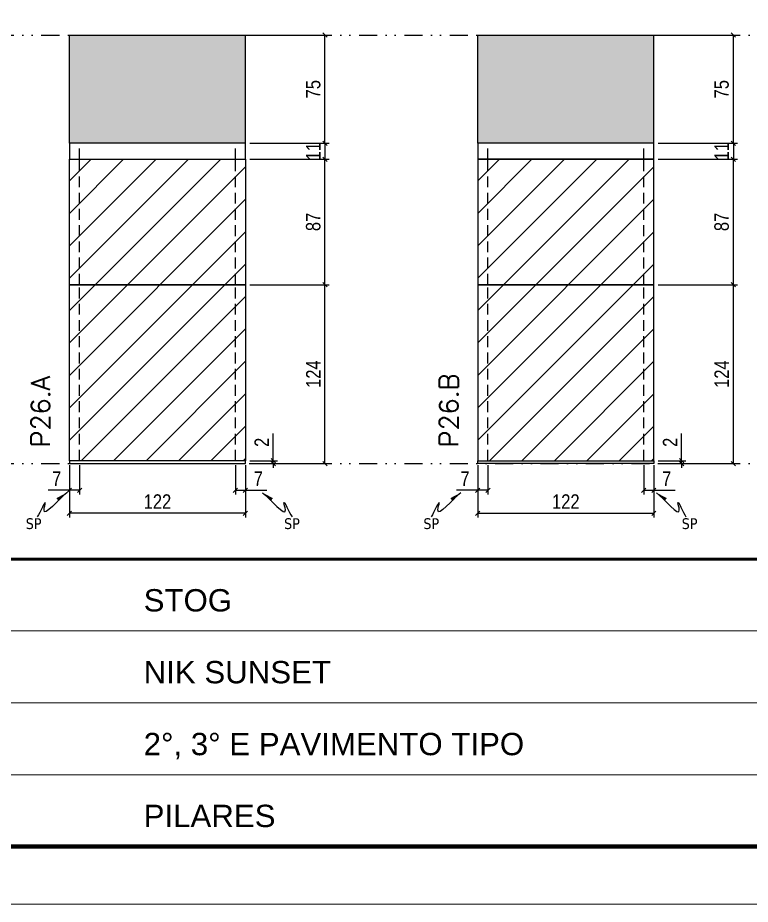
# Model space of a CAD drawing. Extents: x 808 to 7089, y -98 to 17032.
# Drawn here: x 4617 to 5124, y 7942 to 8557 of the extents above; entities that cross this region are included whole.
import ezdxf

# ---------------------------------------------------------------- set-up
doc = ezdxf.new("R2010")
doc.units = 0
for name, pattern in [('CONTINUO', [0]), ('DASHED', [0.75, 0.5, -0.25]), ('DIVIDE2', [0.625, 0.25, -0.125, 0, -0.125, 0, -0.125]), ('HIDDEN', [0.375, 0.25, -0.125])]:
    doc.linetypes.add(name, pattern=pattern)
for name, color, linetype in [('COTA', 241, 'Continuous'), ('Nível', 160, 'Continuous'), ('Painéis', 200, 'Continuous'), ('Sarrafo de Pressão', 42, 'HIDDEN'), ('texto', 7, 'Continuous')]:
    doc.layers.add(name, color=color, linetype=linetype)
for name, color, linetype, lineweight in [('Folhas', 255, 'Continuous', 9), ('REAPROVEITAMENTO', 251, 'Continuous', 9), ('SARRAFO DE PRESSAO', 251, 'DASHED', 9), ('Texto Seção', 7, 'Continuous', 15)]:
    doc.layers.add(name, color=color, linetype=linetype, lineweight=lineweight)
doc.styles.add('ARIAL', font='arial.ttf')
doc.styles.add('COTA TECNICA', font='techl___.ttf', dxfattribs={"height": 10})
doc.styles.add('COTA TECNICA-50', font='techl___.ttf', dxfattribs={"height": 10})
doc.styles.add('REGUA-120', font='ROMANS.shx', dxfattribs={"height": 15})
doc.styles.get("Standard").update_dxf_attribs({"font": 'arial.ttf'})
doc.dimstyles.new('COTA PAINEL-50', dxfattribs={"dimtxt": 10, "dimasz": 3, "dimexe": 3, "dimexo": 3, "dimgap": 3, "dimtad": 1, "dimdec": 1, "dimzin": 12, "dimdsep": 46, "dimtxsty": 'COTA TECNICA-50', "dimblk1": 'OBLIQUE', "dimblk2": 'OBLIQUE', "dimsah": 1, "dimcen": 0.9, "dimclrd": 4, "dimclre": 4, "dimclrt": 240, "dimadec": 1, "dimazin": 3, "dimtfac": 1, "dimtdec": 1, "dimtmove": 0, "dimatfit": 3, "dimfxl": 1, "dimtolj": 1, "dimtzin": 12, "dimarcsym": 0})
doc.dimstyles.new('PAINEL', dxfattribs={"dimtxt": 10, "dimasz": 3, "dimexe": 3, "dimexo": 3, "dimgap": 3, "dimtad": 1, "dimdec": 1, "dimzin": 12, "dimdsep": 46, "dimtxsty": 'COTA TECNICA', "dimblk1": 'OBLIQUE', "dimblk2": 'OBLIQUE', "dimsah": 1, "dimcen": 0.9, "dimclrd": 4, "dimclre": 4, "dimclrt": 240, "dimadec": 1, "dimazin": 3, "dimtfac": 1, "dimtdec": 1, "dimtmove": 0, "dimatfit": 3, "dimfxl": 1, "dimtolj": 1, "dimtzin": 12, "dimarcsym": 0})
doc.dimstyles.get("Standard").update_dxf_attribs({"dimtxt": 0.18, "dimasz": 0.18, "dimexe": 0.18, "dimexo": 0.0625, "dimgap": 0.09, "dimtad": 0, "dimtih": 1, "dimtoh": 1, "dimdec": 4, "dimzin": 0, "dimdsep": 46, "dimtxsty": 'Standard', "dimcen": 0.09, "dimadec": 0, "dimazin": 0, "dimtfac": 1, "dimtdec": 4, "dimtofl": 0, "dimtmove": 0, "dimatfit": 3, "dimfxl": 1, "dimtolj": 1, "dimtzin": 0, "dimarcsym": 0})

# ---------------------------------------------------------------- blocks, each defined once
blk = doc.blocks.new('9999999999')
at = {"color": 30, "linetype": 'CONTINUO'}
for p, q in [((98564.56, 34379.64), (99583.98, 34379.64)), ((98564.56, 34329.83), (99487.98, 34329.83)), ((98564.56, 34280.02), (99487.98, 34280.02))]:
    blk.add_line(p, q, dxfattribs=at)
at = {"color": 30, "linetype": 'CONTINUO', "const_width": 2}
blk.add_lwpolyline([(99583.98, 34230.21), (99583.98, 34414.45, 0.414214), (99568.98, 34429.45), (98228.98, 34429.45, 0.414214), (98213.98, 34414.45), (98213.98, 34245.21, 0.414214), (98228.98, 34230.21), (99583.98, 34230.21)], format="xyb", dxfattribs=at)
at = {"layer": 'Folhas'}
blk.add_lwpolyline([(98138.98, 34190.21), (99623.98, 34190.21), (99623.98, 35240.21), (98138.98, 35240.21)], close=True, dxfattribs=at)
at = {"layer": 'Folhas', "color": 30, "const_width": 3}
blk.add_lwpolyline([(98213.98, 34230.21), (99583.98, 34230.21), (99583.98, 35200.21), (98213.98, 35200.21)], close=True, dxfattribs=at)
at = {"color": 7, "linetype": 'Continuous', "ltscale": 5, "style": 'ARIAL'}
for s, height, p in [('STOG', 15.483, (98837.68, 34393.13)), ('NIK SUNSET', 15.483, (98837.68, 34343.32)), ('2°, 3° E PAVIMENTO TIPO', 15.4829, (98837.68, 34293.51)), ('PILARES', 15.483, (98837.68, 34243.7))]:
    blk.add_text(s, height=height, dxfattribs=at).set_placement(p)
blk = doc.blocks.new('_Oblique')
at = {"color": 0, "linetype": 'ByBlock', "lineweight": -2}
blk.add_line((-0.5, -0.5), (0.5, 0.5), dxfattribs=at)
blk = doc.blocks.new('*D879')
at = {"layer": 'COTA', "color": 4, "lineweight": -2, "transparency": 16777216}
for p, q in [((4652.43, 8246.86), (4652.43, 8210.5)), ((4774.43, 8246.86), (4774.43, 8210.5)), ((4774.43, 8213.5), (4652.43, 8213.5))]:
    blk.add_line(p, q, dxfattribs=at)
at = {"layer": 'Defpoints', "color": 0, "transparency": 16777216}
for p in [(4652.43, 8249.86), (4774.43, 8249.86), (4652.43, 8213.5)]:
    blk.add_point(p, dxfattribs=at)
at = {"layer": 'COTA', "color": 4, "lineweight": -2, "transparency": 16777216, "xscale": 3, "yscale": 3, "zscale": 3, "rotation": 180}
blk.add_blockref('_Oblique', (4652.43, 8213.5), dxfattribs=at)
at = {"layer": 'COTA', "color": 4, "lineweight": -2, "transparency": 16777216, "xscale": 3, "yscale": 3, "zscale": 3}
blk.add_blockref('_Oblique', (4774.43, 8213.5), dxfattribs=at)
at = {"layer": 'COTA', "color": 240, "transparency": 16777216, "insert": (4713.43, 8221.56), "char_height": 10, "attachment_point": 5, "style": 'COTA TECNICA'}
blk.add_mtext('\\A1;122', dxfattribs=at)
blk = doc.blocks.new('*D880')
at = {"layer": 'COTA', "color": 4, "lineweight": -2, "transparency": 16777216}
for p, q in [((4767.43, 8246.86), (4767.43, 8226.35)), ((4774.43, 8244.86), (4774.43, 8226.35)), ((4767.43, 8229.35), (4774.43, 8229.35)), ((4774.43, 8229.35), (4789.16, 8229.35))]:
    blk.add_line(p, q, dxfattribs=at)
at = {"layer": 'Defpoints', "color": 0, "transparency": 16777216}
for p in [(4767.43, 8249.86), (4774.43, 8247.86), (4774.43, 8229.35)]:
    blk.add_point(p, dxfattribs=at)
at = {"layer": 'COTA', "color": 4, "lineweight": -2, "transparency": 16777216, "xscale": 3, "yscale": 3, "zscale": 3, "rotation": 180}
blk.add_blockref('_Oblique', (4767.43, 8229.35), dxfattribs=at)
at = {"layer": 'COTA', "color": 4, "lineweight": -2, "transparency": 16777216, "xscale": 3, "yscale": 3, "zscale": 3}
blk.add_blockref('_Oblique', (4774.43, 8229.35), dxfattribs=at)
at = {"layer": 'COTA', "color": 240, "transparency": 16777216, "insert": (4783.3, 8237.43), "char_height": 10, "attachment_point": 5, "style": 'COTA TECNICA-50'}
blk.add_mtext('\\A1;7', dxfattribs=at)
blk = doc.blocks.new('*D881')
at = {"layer": 'COTA', "color": 4, "lineweight": -2, "transparency": 16777216}
for p, q in [((4659.43, 8246.86), (4659.43, 8226.35)), ((4652.43, 8244.86), (4652.43, 8226.35)), ((4652.43, 8229.35), (4637.7, 8229.35)), ((4659.43, 8229.35), (4652.43, 8229.35))]:
    blk.add_line(p, q, dxfattribs=at)
at = {"layer": 'Defpoints', "color": 0, "transparency": 16777216}
for p in [(4652.43, 8247.86), (4659.43, 8249.86), (4652.43, 8229.35)]:
    blk.add_point(p, dxfattribs=at)
at = {"layer": 'COTA', "color": 4, "lineweight": -2, "transparency": 16777216, "xscale": 3, "yscale": 3, "zscale": 3, "rotation": 180}
blk.add_blockref('_Oblique', (4652.43, 8229.35), dxfattribs=at)
at = {"layer": 'COTA', "color": 4, "lineweight": -2, "transparency": 16777216, "xscale": 3, "yscale": 3, "zscale": 3}
blk.add_blockref('_Oblique', (4659.43, 8229.35), dxfattribs=at)
at = {"layer": 'COTA', "color": 240, "transparency": 16777216, "insert": (4643.57, 8237.43), "char_height": 10, "attachment_point": 5, "style": 'COTA TECNICA-50'}
blk.add_mtext('\\A1;7', dxfattribs=at)
blk = doc.blocks.new('*D882')
at = {"layer": 'COTA', "color": 4, "linetype": 'ByBlock', "lineweight": -2, "transparency": 16777216}
for p, q in [((4777.43, 8371.86), (4832.51, 8371.86)), ((4829.51, 8247.86), (4829.51, 8371.86)), ((4777.43, 8247.86), (4832.51, 8247.86))]:
    blk.add_line(p, q, dxfattribs=at)
at = {"layer": 'Defpoints', "color": 0, "linetype": 'ByBlock', "transparency": 16777216}
for p in [(4774.43, 8371.86), (4829.51, 8371.86), (4774.43, 8247.86)]:
    blk.add_point(p, dxfattribs=at)
at = {"layer": 'COTA', "color": 4, "linetype": 'ByBlock', "lineweight": -2, "transparency": 16777216, "xscale": 3, "yscale": 3, "zscale": 3}
for p, rotation in [((4829.51, 8371.86), 90), ((4829.51, 8247.86), 270)]:
    blk.add_blockref('_Oblique', p, dxfattribs=dict(at, rotation=rotation))
at = {"layer": 'COTA', "color": 240, "linetype": 'ByBlock', "transparency": 16777216, "insert": (4821.44, 8309.86), "char_height": 10, "attachment_point": 5, "rotation": 90, "style": 'COTA TECNICA'}
blk.add_mtext('\\A1;124', dxfattribs=at)
blk = doc.blocks.new('*D883')
at = {"layer": 'COTA', "color": 4, "lineweight": -2, "transparency": 16777216}
for p, q in [((4793.69, 8249.86), (4793.69, 8268.67)), ((4777.43, 8249.86), (4796.69, 8249.86)), ((4777.43, 8247.86), (4796.69, 8247.86)), ((4793.69, 8247.86), (4793.69, 8249.86)), ((4793.69, 8247.86), (4793.69, 8244.86))]:
    blk.add_line(p, q, dxfattribs=at)
at = {"layer": 'Defpoints', "color": 0, "transparency": 16777216}
for p in [(4774.43, 8249.86), (4774.43, 8247.86), (4793.69, 8247.86)]:
    blk.add_point(p, dxfattribs=at)
at = {"layer": 'COTA', "color": 4, "lineweight": -2, "transparency": 16777216, "xscale": 3, "yscale": 3, "zscale": 3}
for p, rotation in [((4793.69, 8249.86), 270), ((4793.69, 8247.86), 90)]:
    blk.add_blockref('_Oblique', p, dxfattribs=dict(at, rotation=rotation))
at = {"layer": 'COTA', "color": 240, "transparency": 16777216, "insert": (4785.69, 8262.61), "char_height": 10, "attachment_point": 5, "rotation": 90, "style": 'COTA TECNICA-50'}
blk.add_mtext('\\A1;2', dxfattribs=at)
blk = doc.blocks.new('*D884')
at = {"layer": 'COTA', "color": 4, "linetype": 'ByBlock', "lineweight": -2, "transparency": 16777216}
for p, q in [((4777.43, 8371.86), (4832.51, 8371.86)), ((4829.51, 8247.86), (4829.51, 8371.86)), ((4777.43, 8247.86), (4832.51, 8247.86))]:
    blk.add_line(p, q, dxfattribs=at)
at = {"layer": 'Defpoints', "color": 0, "linetype": 'ByBlock', "transparency": 16777216}
for p in [(4774.43, 8371.86), (4829.51, 8371.86), (4774.43, 8247.86)]:
    blk.add_point(p, dxfattribs=at)
at = {"layer": 'COTA', "color": 4, "linetype": 'ByBlock', "lineweight": -2, "transparency": 16777216, "xscale": 3, "yscale": 3, "zscale": 3}
for p, rotation in [((4829.51, 8371.86), 90), ((4829.51, 8247.86), 270)]:
    blk.add_blockref('_Oblique', p, dxfattribs=dict(at, rotation=rotation))
at = {"layer": 'COTA', "color": 240, "linetype": 'ByBlock', "transparency": 16777216, "insert": (4821.44, 8309.86), "char_height": 10, "attachment_point": 5, "rotation": 90, "style": 'COTA TECNICA'}
blk.add_mtext('\\A1;124', dxfattribs=at)
blk = doc.blocks.new('*D885')
at = {"layer": 'COTA', "color": 4, "lineweight": -2, "transparency": 16777216}
for p, q in [((4777.43, 8458.86), (4832.51, 8458.86)), ((4829.51, 8371.86), (4829.51, 8458.86)), ((4777.43, 8371.86), (4832.51, 8371.86))]:
    blk.add_line(p, q, dxfattribs=at)
at = {"layer": 'Defpoints', "color": 0, "transparency": 16777216}
for p in [(4774.43, 8458.86), (4829.51, 8458.86), (4774.43, 8371.86)]:
    blk.add_point(p, dxfattribs=at)
at = {"layer": 'COTA', "color": 4, "lineweight": -2, "transparency": 16777216, "xscale": 3, "yscale": 3, "zscale": 3}
for p, rotation in [((4829.51, 8458.86), 90), ((4829.51, 8371.86), 270)]:
    blk.add_blockref('_Oblique', p, dxfattribs=dict(at, rotation=rotation))
at = {"layer": 'COTA', "color": 240, "transparency": 16777216, "insert": (4821.42, 8415.36), "char_height": 10, "attachment_point": 5, "rotation": 90, "style": 'COTA TECNICA-50'}
blk.add_mtext('\\A1;87', dxfattribs=at)
blk = doc.blocks.new('*D886')
at = {"layer": 'COTA', "color": 4, "lineweight": -2, "transparency": 16777216}
for p, q in [((4743.43, 8544.86), (4832.51, 8544.86)), ((4829.51, 8469.86), (4829.51, 8544.86)), ((4777.43, 8469.86), (4832.51, 8469.86))]:
    blk.add_line(p, q, dxfattribs=at)
at = {"layer": 'Defpoints', "color": 0, "transparency": 16777216}
for p in [(4740.43, 8544.86), (4829.51, 8544.86), (4774.43, 8469.86)]:
    blk.add_point(p, dxfattribs=at)
at = {"layer": 'COTA', "color": 4, "lineweight": -2, "transparency": 16777216, "xscale": 3, "yscale": 3, "zscale": 3}
for p, rotation in [((4829.51, 8544.86), 90), ((4829.51, 8469.86), 270)]:
    blk.add_blockref('_Oblique', p, dxfattribs=dict(at, rotation=rotation))
at = {"layer": 'COTA', "color": 240, "transparency": 16777216, "insert": (4821.4, 8507.36), "char_height": 10, "attachment_point": 5, "rotation": 90, "style": 'COTA TECNICA-50'}
blk.add_mtext('\\A1;75', dxfattribs=at)
blk = doc.blocks.new('*D887')
at = {"layer": 'COTA', "color": 4, "lineweight": -2, "transparency": 16777216}
for p, q in [((4777.43, 8469.86), (4832.51, 8469.86)), ((4829.51, 8469.86), (4829.51, 8458.86)), ((4777.43, 8458.86), (4832.51, 8458.86))]:
    blk.add_line(p, q, dxfattribs=at)
at = {"layer": 'Defpoints', "color": 0, "transparency": 16777216}
for p in [(4774.43, 8469.86), (4774.43, 8458.86), (4829.51, 8458.86)]:
    blk.add_point(p, dxfattribs=at)
at = {"layer": 'COTA', "color": 4, "lineweight": -2, "transparency": 16777216, "xscale": 3, "yscale": 3, "zscale": 3}
for p, rotation in [((4829.51, 8469.86), 90), ((4829.51, 8458.86), 270)]:
    blk.add_blockref('_Oblique', p, dxfattribs=dict(at, rotation=rotation))
at = {"layer": 'COTA', "color": 240, "transparency": 16777216, "insert": (4821.46, 8464.36), "char_height": 10, "attachment_point": 5, "rotation": 90, "style": 'COTA TECNICA-50'}
blk.add_mtext('\\A1;11', dxfattribs=at)
blk = doc.blocks.new('*D888')
at = {"layer": 'COTA', "color": 4, "lineweight": -2, "transparency": 16777216}
for p, q in [((4935.39, 8246.86), (4935.39, 8210.5)), ((5057.39, 8246.86), (5057.39, 8210.5)), ((4935.39, 8213.5), (5057.39, 8213.5))]:
    blk.add_line(p, q, dxfattribs=at)
at = {"layer": 'Defpoints', "color": 0, "transparency": 16777216}
for p in [(4935.39, 8249.86), (5057.39, 8249.86), (5057.39, 8213.5)]:
    blk.add_point(p, dxfattribs=at)
at = {"layer": 'COTA', "color": 4, "lineweight": -2, "transparency": 16777216, "xscale": 3, "yscale": 3, "zscale": 3, "rotation": 180}
blk.add_blockref('_Oblique', (4935.39, 8213.5), dxfattribs=at)
at = {"layer": 'COTA', "color": 4, "lineweight": -2, "transparency": 16777216, "xscale": 3, "yscale": 3, "zscale": 3}
blk.add_blockref('_Oblique', (5057.39, 8213.5), dxfattribs=at)
at = {"layer": 'COTA', "color": 240, "transparency": 16777216, "insert": (4996.39, 8221.56), "char_height": 10, "attachment_point": 5, "style": 'COTA TECNICA'}
blk.add_mtext('\\A1;122', dxfattribs=at)
blk = doc.blocks.new('*D889')
at = {"layer": 'COTA', "color": 4, "lineweight": -2, "transparency": 16777216}
for p, q in [((4942.39, 8246.86), (4942.39, 8226.35)), ((4935.39, 8244.86), (4935.39, 8226.35)), ((4935.39, 8229.35), (4920.66, 8229.35)), ((4942.39, 8229.35), (4935.39, 8229.35))]:
    blk.add_line(p, q, dxfattribs=at)
at = {"layer": 'Defpoints', "color": 0, "transparency": 16777216}
for p in [(4935.39, 8247.86), (4942.39, 8249.86), (4935.39, 8229.35)]:
    blk.add_point(p, dxfattribs=at)
at = {"layer": 'COTA', "color": 4, "lineweight": -2, "transparency": 16777216, "xscale": 3, "yscale": 3, "zscale": 3, "rotation": 180}
blk.add_blockref('_Oblique', (4935.39, 8229.35), dxfattribs=at)
at = {"layer": 'COTA', "color": 4, "lineweight": -2, "transparency": 16777216, "xscale": 3, "yscale": 3, "zscale": 3}
blk.add_blockref('_Oblique', (4942.39, 8229.35), dxfattribs=at)
at = {"layer": 'COTA', "color": 240, "transparency": 16777216, "insert": (4926.53, 8237.43), "char_height": 10, "attachment_point": 5, "style": 'COTA TECNICA-50'}
blk.add_mtext('\\A1;7', dxfattribs=at)
blk = doc.blocks.new('*D890')
at = {"layer": 'COTA', "color": 4, "lineweight": -2, "transparency": 16777216}
for p, q in [((5050.39, 8246.86), (5050.39, 8226.35)), ((5057.39, 8244.86), (5057.39, 8226.35)), ((5050.39, 8229.35), (5057.39, 8229.35)), ((5057.39, 8229.35), (5072.13, 8229.35))]:
    blk.add_line(p, q, dxfattribs=at)
at = {"layer": 'Defpoints', "color": 0, "transparency": 16777216}
for p in [(5050.39, 8249.86), (5057.39, 8247.86), (5057.39, 8229.35)]:
    blk.add_point(p, dxfattribs=at)
at = {"layer": 'COTA', "color": 4, "lineweight": -2, "transparency": 16777216, "xscale": 3, "yscale": 3, "zscale": 3, "rotation": 180}
blk.add_blockref('_Oblique', (5050.39, 8229.35), dxfattribs=at)
at = {"layer": 'COTA', "color": 4, "lineweight": -2, "transparency": 16777216, "xscale": 3, "yscale": 3, "zscale": 3}
blk.add_blockref('_Oblique', (5057.39, 8229.35), dxfattribs=at)
at = {"layer": 'COTA', "color": 240, "transparency": 16777216, "insert": (5066.26, 8237.43), "char_height": 10, "attachment_point": 5, "style": 'COTA TECNICA-50'}
blk.add_mtext('\\A1;7', dxfattribs=at)
blk = doc.blocks.new('*D891')
at = {"layer": 'COTA', "color": 4, "linetype": 'ByBlock', "lineweight": -2, "transparency": 16777216}
for p, q in [((5060.39, 8371.86), (5115.48, 8371.86)), ((5112.48, 8247.86), (5112.48, 8371.86)), ((5060.39, 8247.86), (5115.48, 8247.86))]:
    blk.add_line(p, q, dxfattribs=at)
at = {"layer": 'Defpoints', "color": 0, "linetype": 'ByBlock', "transparency": 16777216}
for p in [(5057.39, 8371.86), (5112.48, 8371.86), (5057.39, 8247.86)]:
    blk.add_point(p, dxfattribs=at)
at = {"layer": 'COTA', "color": 4, "linetype": 'ByBlock', "lineweight": -2, "transparency": 16777216, "xscale": 3, "yscale": 3, "zscale": 3}
for p, rotation in [((5112.48, 8371.86), 90), ((5112.48, 8247.86), 270)]:
    blk.add_blockref('_Oblique', p, dxfattribs=dict(at, rotation=rotation))
at = {"layer": 'COTA', "color": 240, "linetype": 'ByBlock', "transparency": 16777216, "insert": (5104.4, 8309.86), "char_height": 10, "attachment_point": 5, "rotation": 90, "style": 'COTA TECNICA'}
blk.add_mtext('\\A1;124', dxfattribs=at)
blk = doc.blocks.new('*D892')
at = {"layer": 'COTA', "color": 4, "lineweight": -2, "transparency": 16777216}
for p, q in [((5076.65, 8249.86), (5076.65, 8268.67)), ((5060.39, 8249.86), (5079.65, 8249.86)), ((5060.39, 8247.86), (5079.65, 8247.86)), ((5076.65, 8247.86), (5076.65, 8249.86)), ((5076.65, 8247.86), (5076.65, 8244.86))]:
    blk.add_line(p, q, dxfattribs=at)
at = {"layer": 'Defpoints', "color": 0, "transparency": 16777216}
for p in [(5057.39, 8249.86), (5057.39, 8247.86), (5076.65, 8247.86)]:
    blk.add_point(p, dxfattribs=at)
at = {"layer": 'COTA', "color": 4, "lineweight": -2, "transparency": 16777216, "xscale": 3, "yscale": 3, "zscale": 3}
for p, rotation in [((5076.65, 8249.86), 270), ((5076.65, 8247.86), 90)]:
    blk.add_blockref('_Oblique', p, dxfattribs=dict(at, rotation=rotation))
at = {"layer": 'COTA', "color": 240, "transparency": 16777216, "insert": (5068.65, 8262.61), "char_height": 10, "attachment_point": 5, "rotation": 90, "style": 'COTA TECNICA-50'}
blk.add_mtext('\\A1;2', dxfattribs=at)
blk = doc.blocks.new('*D893')
at = {"layer": 'COTA', "color": 4, "linetype": 'ByBlock', "lineweight": -2, "transparency": 16777216}
for p, q in [((5060.39, 8371.86), (5115.48, 8371.86)), ((5112.48, 8247.86), (5112.48, 8371.86)), ((5060.39, 8247.86), (5115.48, 8247.86))]:
    blk.add_line(p, q, dxfattribs=at)
at = {"layer": 'Defpoints', "color": 0, "linetype": 'ByBlock', "transparency": 16777216}
for p in [(5057.39, 8371.86), (5112.48, 8371.86), (5057.39, 8247.86)]:
    blk.add_point(p, dxfattribs=at)
at = {"layer": 'COTA', "color": 4, "linetype": 'ByBlock', "lineweight": -2, "transparency": 16777216, "xscale": 3, "yscale": 3, "zscale": 3}
for p, rotation in [((5112.48, 8371.86), 90), ((5112.48, 8247.86), 270)]:
    blk.add_blockref('_Oblique', p, dxfattribs=dict(at, rotation=rotation))
at = {"layer": 'COTA', "color": 240, "linetype": 'ByBlock', "transparency": 16777216, "insert": (5104.4, 8309.86), "char_height": 10, "attachment_point": 5, "rotation": 90, "style": 'COTA TECNICA'}
blk.add_mtext('\\A1;124', dxfattribs=at)
blk = doc.blocks.new('*D894')
at = {"layer": 'COTA', "color": 4, "lineweight": -2, "transparency": 16777216}
for p, q in [((5060.39, 8458.86), (5115.48, 8458.86)), ((5112.48, 8371.86), (5112.48, 8458.86)), ((5060.39, 8371.86), (5115.48, 8371.86))]:
    blk.add_line(p, q, dxfattribs=at)
at = {"layer": 'Defpoints', "color": 0, "transparency": 16777216}
for p in [(5057.39, 8458.86), (5112.48, 8458.86), (5057.39, 8371.86)]:
    blk.add_point(p, dxfattribs=at)
at = {"layer": 'COTA', "color": 4, "lineweight": -2, "transparency": 16777216, "xscale": 3, "yscale": 3, "zscale": 3}
for p, rotation in [((5112.48, 8458.86), 90), ((5112.48, 8371.86), 270)]:
    blk.add_blockref('_Oblique', p, dxfattribs=dict(at, rotation=rotation))
at = {"layer": 'COTA', "color": 240, "transparency": 16777216, "insert": (5104.38, 8415.36), "char_height": 10, "attachment_point": 5, "rotation": 90, "style": 'COTA TECNICA-50'}
blk.add_mtext('\\A1;87', dxfattribs=at)
blk = doc.blocks.new('*D897')
at = {"layer": 'COTA', "color": 4, "lineweight": -2, "transparency": 16777216}
for p, q in [((5026.39, 8544.86), (5115.48, 8544.86)), ((5112.48, 8469.86), (5112.48, 8544.86)), ((5060.39, 8469.86), (5115.48, 8469.86))]:
    blk.add_line(p, q, dxfattribs=at)
at = {"layer": 'Defpoints', "color": 0, "transparency": 16777216}
for p in [(5023.39, 8544.86), (5112.48, 8544.86), (5057.39, 8469.86)]:
    blk.add_point(p, dxfattribs=at)
at = {"layer": 'COTA', "color": 4, "lineweight": -2, "transparency": 16777216, "xscale": 3, "yscale": 3, "zscale": 3}
for p, rotation in [((5112.48, 8544.86), 90), ((5112.48, 8469.86), 270)]:
    blk.add_blockref('_Oblique', p, dxfattribs=dict(at, rotation=rotation))
at = {"layer": 'COTA', "color": 240, "transparency": 16777216, "insert": (5104.37, 8507.36), "char_height": 10, "attachment_point": 5, "rotation": 90, "style": 'COTA TECNICA-50'}
blk.add_mtext('\\A1;75', dxfattribs=at)
blk = doc.blocks.new('*D898')
at = {"layer": 'COTA', "color": 4, "lineweight": -2, "transparency": 16777216}
for p, q in [((5060.39, 8469.86), (5115.48, 8469.86)), ((5112.48, 8469.86), (5112.48, 8458.86)), ((5060.39, 8458.86), (5115.48, 8458.86))]:
    blk.add_line(p, q, dxfattribs=at)
at = {"layer": 'Defpoints', "color": 0, "transparency": 16777216}
for p in [(5057.39, 8469.86), (5057.39, 8458.86), (5112.48, 8458.86)]:
    blk.add_point(p, dxfattribs=at)
at = {"layer": 'COTA', "color": 4, "lineweight": -2, "transparency": 16777216, "xscale": 3, "yscale": 3, "zscale": 3}
for p, rotation in [((5112.48, 8469.86), 90), ((5112.48, 8458.86), 270)]:
    blk.add_blockref('_Oblique', p, dxfattribs=dict(at, rotation=rotation))
at = {"layer": 'COTA', "color": 240, "transparency": 16777216, "insert": (5104.42, 8464.36), "char_height": 10, "attachment_point": 5, "rotation": 90, "style": 'COTA TECNICA-50'}
blk.add_mtext('\\A1;11', dxfattribs=at)

msp = doc.modelspace()

# ---------------------------------------------------------------- hatches: boundary and pattern name
at = {"layer": 'COTA', "linetype": 'ByBlock'}
h = msp.add_hatch(dxfattribs=at)
h.set_pattern_fill('AR-CONC', color=256, scale=0.03)
h.set_pattern_definition([(50, (-3762.6558, 4421.873), (5.46554, -0.4781726), [0.5715, -6.2865]), (355, (-3762.656, 4421.873), (-1.0573026, 5.7317054), [0.4572, -5.0292175]), (100.451445, (-3762.2003, 4421.833), (4.4082374, 5.2535326), [0.4857003, -5.3427073]), (46.1842, (-3762.656, 4423.397), (8.132371, -1.26127), [0.85725, -9.42975]), (96.63556, (-3761.978, 4423.292), (7.122124, 7.422784), [0.728551, -8.014068]), (351.18415, (-3762.656, 4423.397), (7.122124, 7.422784), [0.685799, -7.543792]), (21, (-3761.8938, 4423.016), (4.5484317, -3.067956), [0.5715, -6.2865]), (326, (-3761.894, 4423.016), (1.854061, 5.525639), [0.4572, -5.0292]), (71.451445, (-3761.5147, 4422.76), (6.4024926, 2.457683), [0.4857003, -5.342698]), (37.5, (-3762.6558, 4421.8729), (0.0926581, 2.53665117), [0, -4.96824, 0, -5.1054, 0, -5.04825]), (7.5, (-3762.6558, 4421.873), (2.0045899, 3.00541724), [0, -2.91084, 0, -4.85394, 0, -1.92405]), (327.5, (-3764.355, 4421.8729), (4.06771786, -0.1718623), [0, -1.905, 0, -5.9436, 0, -7.8867]), (317.5, (-3765.117, 4421.873), (4.4438754, 0.7627947), [0, -2.4765, 0, -3.94716, 0, -5.6007])])
h.paths.add_polyline_path([(4652.43, 8469.86), (4774.43, 8469.86), (4774.43, 8544.86), (4652.43, 8544.86)])
h = msp.add_hatch(dxfattribs=at)
h.set_pattern_fill('AR-CONC', color=256, scale=0.03)
h.set_pattern_definition([(50, (-3479.6926, 4421.873), (5.46554, -0.4781726), [0.5715, -6.2865]), (355, (-3479.6926, 4421.873), (-1.0573026, 5.7317054), [0.4572, -5.0292175]), (100.451445, (-3479.237, 4421.833), (4.4082374, 5.2535326), [0.4857003, -5.3427073]), (46.1842, (-3479.6926, 4423.397), (8.132371, -1.26127), [0.85725, -9.42975]), (96.63556, (-3479.015, 4423.292), (7.122124, 7.422784), [0.728551, -8.014068]), (351.18415, (-3479.6926, 4423.397), (7.122124, 7.422784), [0.685799, -7.543792]), (21, (-3478.9306, 4423.016), (4.5484317, -3.067956), [0.5715, -6.2865]), (326, (-3478.9306, 4423.016), (1.854061, 5.525639), [0.4572, -5.0292]), (71.451445, (-3478.5515, 4422.76), (6.4024926, 2.457683), [0.4857003, -5.342698]), (37.5, (-3479.6926, 4421.8729), (0.0926581, 2.53665117), [0, -4.96824, 0, -5.1054, 0, -5.04825]), (7.5, (-3479.6926, 4421.873), (2.0045899, 3.00541724), [0, -2.91084, 0, -4.85394, 0, -1.92405]), (327.5, (-3481.3918, 4421.8729), (4.06771786, -0.1718623), [0, -1.905, 0, -5.9436, 0, -7.8867]), (317.5, (-3482.1538, 4421.873), (4.4438754, 0.7627947), [0, -2.4765, 0, -3.94716, 0, -5.6007])])
h.paths.add_polyline_path([(4935.39, 8469.86), (5057.39, 8469.86), (5057.39, 8544.86), (4935.39, 8544.86)])
at = {"layer": 'REAPROVEITAMENTO', "linetype": 'ByBlock'}
h = msp.add_hatch(dxfattribs=at)
h.set_pattern_fill('ANSI31', color=256, scale=5, style=2)
h.set_pattern_definition([(45, (1066.257, -777.538), (-11.22532, 11.22532), [])])
h.paths.add_polyline_path([(4774.43, 8458.86), (4652.43, 8458.86), (4652.43, 8249.86), (4774.43, 8249.86)])
h = msp.add_hatch(dxfattribs=at)
h.set_pattern_fill('ANSI31', color=256, scale=5, style=2)
h.set_pattern_definition([(45, (1349.22, -777.538), (-11.22532, 11.22532), [])])
h.paths.add_polyline_path([(5057.39, 8458.86), (4935.39, 8458.86), (4935.39, 8249.86), (5057.39, 8249.86)])

# ---------------------------------------------------------------- linework, layer by layer
at = {"layer": 'COTA', "linetype": 'ByBlock'}
for p, q in [((4652.43, 8544.86), (4652.43, 8544.86)), ((4652.43, 8469.86), (4652.43, 8544.86)), ((4652.43, 8544.86), (4774.43, 8544.86)), ((4774.43, 8469.86), (4774.43, 8544.86)), ((4935.39, 8544.86), (4935.39, 8544.86)), ((4935.39, 8469.86), (4935.39, 8544.86)), ((4935.39, 8544.86), (5057.39, 8544.86)), ((5057.39, 8469.86), (5057.39, 8544.86))]:
    msp.add_line(p, q, dxfattribs=at)
at = {"layer": 'Nível', "color": 4, "linetype": 'DIVIDE2', "ltscale": 50}
for p, q in [((4507.16, 8544.86), (5450.17, 8544.86)), ((4507.16, 8247.86), (5450.17, 8247.86))]:
    msp.add_line(p, q, dxfattribs=at)
at = {"layer": 'Painéis'}
for points in [[(4774.43, 8469.86), (4652.43, 8469.86), (4652.43, 8458.86), (4774.43, 8458.86)], [(5057.39, 8469.86), (4935.39, 8469.86), (4935.39, 8458.86), (5057.39, 8458.86)], [(4652.43, 8458.86), (4774.43, 8458.86), (4774.43, 8371.86), (4652.43, 8371.86)], [(5057.39, 8458.86), (4935.39, 8458.86), (4935.39, 8371.86), (5057.39, 8371.86)], [(4652.43, 8371.86), (4774.43, 8371.86), (4774.43, 8249.86), (4652.43, 8249.86)], [(5057.39, 8371.86), (4935.39, 8371.86), (4935.39, 8249.86), (5057.39, 8249.86)], [(4652.43, 8247.86), (4774.43, 8247.86), (4774.43, 8249.86), (4652.43, 8249.86)], [(5057.39, 8247.86), (4935.39, 8247.86), (4935.39, 8249.86), (5057.39, 8249.86)]]:
    msp.add_lwpolyline(points, close=True, dxfattribs=at)
at = {"layer": 'Sarrafo de Pressão', "ltscale": 30}
for p, q in [((4659.43, 8458.86), (4659.43, 8469.86)), ((4767.43, 8458.86), (4767.43, 8469.86)), ((4942.39, 8458.86), (4942.39, 8469.86)), ((5050.39, 8458.86), (5050.39, 8469.86)), ((4659.43, 8371.86), (4659.43, 8458.86)), ((4767.43, 8371.86), (4767.43, 8458.86)), ((4942.39, 8371.86), (4942.39, 8458.86)), ((5050.39, 8371.86), (5050.39, 8458.86)), ((4659.43, 8249.86), (4659.43, 8371.86)), ((4767.43, 8249.86), (4767.43, 8371.86)), ((4942.39, 8249.86), (4942.39, 8371.86)), ((5050.39, 8249.86), (5050.39, 8371.86))]:
    msp.add_line(p, q, dxfattribs=at)

# ---------------------------------------------------------------- block references
at = {"layer": 'SARRAFO DE PRESSAO', "color": 6, "linetype": 'ByBlock'}
msp.add_blockref('9999999999', (-94133.81, -26247.75), dxfattribs=at)

# ---------------------------------------------------------------- texts
at = {"layer": 'texto', "color": 0, "char_height": 7.5, "attachment_point": 5}
for insert in [(4627.65, 8206.19), (4806.68, 8206.19), (4903.15, 8206.19), (5082.17, 8206.19)]:
    msp.add_mtext('{\\fTahoma|b0|i0|c0|p34;\\C4;SP}', dxfattribs=dict(at, insert=insert))
at = {"layer": 'Texto Seção', "char_height": 13, "width": 285.3299, "attachment_point": 7, "rotation": 90, "style": 'REGUA-120'}
for s, insert in [('P26.A', (4638.96, 8259.12)), ('P26.B', (4921.92, 8259.12))]:
    msp.add_mtext(s, dxfattribs=dict(at, insert=insert))

# ---------------------------------------------------------------- dimensions: what is measured, and where the dimension line sits
at = {"layer": 'COTA'}
for base, p1, p2, angle, picture, middle in [((4829.51, 8544.86), (4774.43, 8469.86), (4740.43, 8544.86), 90, '*D886', (4821.4, 8507.36)), ((5112.48, 8544.86), (5057.39, 8469.86), (5023.39, 8544.86), 90, '*D897', (5104.37, 8507.36)), ((4829.51, 8458.86), (4774.43, 8371.86), (4774.43, 8458.86), 90, '*D885', (4821.42, 8415.36)), ((5112.48, 8458.86), (5057.39, 8371.86), (5057.39, 8458.86), 90, '*D894', (5104.38, 8415.36)), ((4652.43, 8229.35), (4659.43, 8249.86), (4652.43, 8247.86), 180, '*D881', (4643.57, 8237.43)), ((4935.39, 8229.35), (4942.39, 8249.86), (4935.39, 8247.86), 180, '*D889', (4926.53, 8237.43))]:
    dim = msp.add_linear_dim(base=base, p1=p1, p2=p2, angle=angle, dimstyle='COTA PAINEL-50', dxfattribs=at)
    dim.commit()
    dim.dimension.update_dxf_attribs({"geometry": picture, "text_midpoint": middle})
for base, p1, p2, picture, middle in [((4829.51, 8458.86), (4774.43, 8469.86), (4774.43, 8458.86), '*D887', (4829.51, 8464.36)), ((5112.48, 8458.86), (5057.39, 8469.86), (5057.39, 8458.86), '*D898', (5112.48, 8464.36)), ((4793.69, 8247.86), (4774.43, 8249.86), (4774.43, 8247.86), '*D883', (4793.69, 8262.61)), ((5076.65, 8247.86), (5057.39, 8249.86), (5057.39, 8247.86), '*D892', (5076.65, 8262.61))]:
    dim = msp.add_linear_dim(base=base, p1=p1, p2=p2, angle=90, dimstyle='COTA PAINEL-50', dxfattribs=at)
    dim.commit()
    dim.dimension.update_dxf_attribs({"geometry": picture, "text_midpoint": middle, "dimtype": 160})
at = {"layer": 'COTA', "linetype": 'ByBlock'}
for p1, p2, picture, middle in [((4774.43, 8247.86), (4774.43, 8371.86), '*D882', (4821.44, 8309.86)), ((4774.43, 8247.86), (4774.43, 8371.86), '*D884', (4821.44, 8309.86)), ((5057.39, 8247.86), (5057.39, 8371.86), '*D891', (5104.4, 8309.86)), ((5057.39, 8247.86), (5057.39, 8371.86), '*D893', (5104.4, 8309.86))]:
    dim = msp.add_aligned_dim(p1=p1, p2=p2, distance=-55.08, dimstyle='PAINEL', dxfattribs=at)
    dim.commit()
    dim.dimension.update_dxf_attribs({"geometry": picture, "text_midpoint": middle})
at = {"layer": 'COTA'}
dim = msp.add_linear_dim(base=(4652.43, 8213.5), p1=(4774.43, 8249.86), p2=(4652.43, 8249.86), angle=180, dimstyle='PAINEL', override={"dimarcsym": 2}, dxfattribs=at)
dim.commit()
dim.dimension.update_dxf_attribs({"geometry": '*D879', "text_midpoint": (4713.43, 8221.56)})
for base, p1, p2, picture, middle in [((4774.43, 8229.35), (4767.43, 8249.86), (4774.43, 8247.86), '*D880', (4783.3, 8237.43)), ((5057.39, 8229.35), (5050.39, 8249.86), (5057.39, 8247.86), '*D890', (5066.26, 8237.43))]:
    dim = msp.add_linear_dim(base=base, p1=p1, p2=p2, dimstyle='COTA PAINEL-50', dxfattribs=at)
    dim.commit()
    dim.dimension.update_dxf_attribs({"geometry": picture, "text_midpoint": middle})
dim = msp.add_linear_dim(base=(5057.39, 8213.5), p1=(4935.39, 8249.86), p2=(5057.39, 8249.86), dimstyle='PAINEL', override={"dimarcsym": 2}, dxfattribs=at)
dim.commit()
dim.dimension.update_dxf_attribs({"geometry": '*D888', "text_midpoint": (4996.39, 8221.56)})

# ---------------------------------------------------------------- leaders
at = {"layer": 'COTA', "path_type": 1}
for points in [[(4650.6, 8227.68), (4634.82, 8215.85), (4635.74, 8220.66), (4630.19, 8210.88)], [(4786.26, 8227.68), (4802.05, 8215.85), (4801.12, 8220.66), (4806.67, 8210.88)], [(4923.57, 8227.68), (4907.78, 8215.85), (4908.71, 8220.66), (4903.15, 8210.88)], [(5059.22, 8227.68), (5075.01, 8215.85), (5074.08, 8220.66), (5079.64, 8210.88)]]:
    msp.add_leader(points, dimstyle='Standard', override={"dimasz": 8}, dxfattribs=at)

doc.saveas('drawing.dxf')
